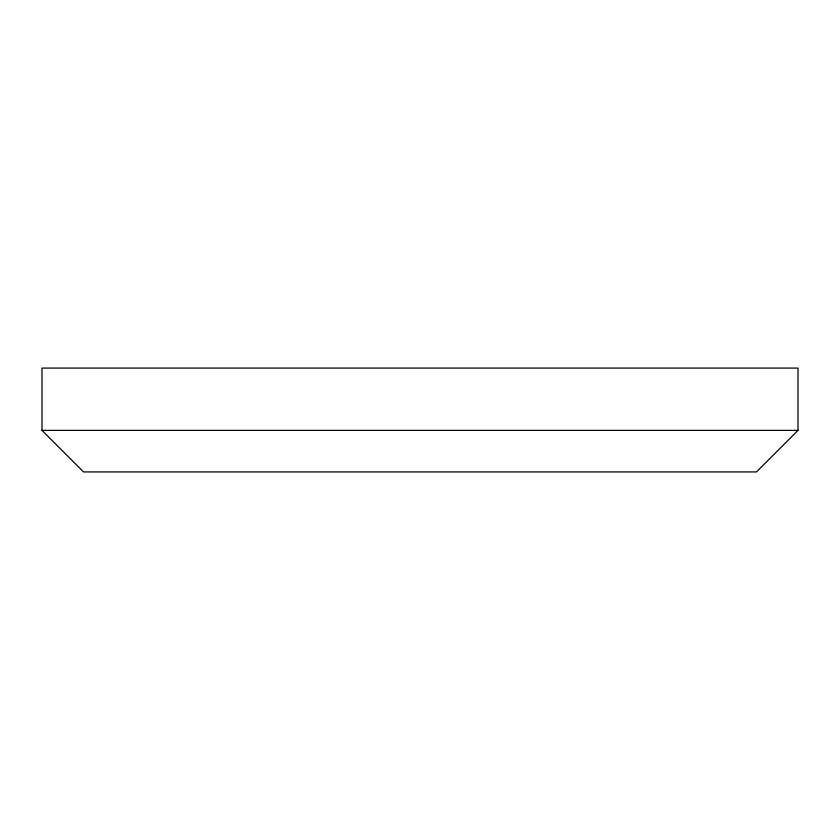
<?xml version="1.0" encoding="UTF-8"?>
<svg xmlns="http://www.w3.org/2000/svg" width="840" height="840" viewBox="0 0 840 840"><rect width="100%" height="100%" fill="white"/><g stroke="black" fill="none" stroke-linecap="round" stroke-linejoin="round"><path stroke-width="1.26" d="M798 430.385L756.462 471.923L83.538 471.923L42 430.385L42 368.078L798 368.078L798 430.385L42 430.385"/></g></svg>
